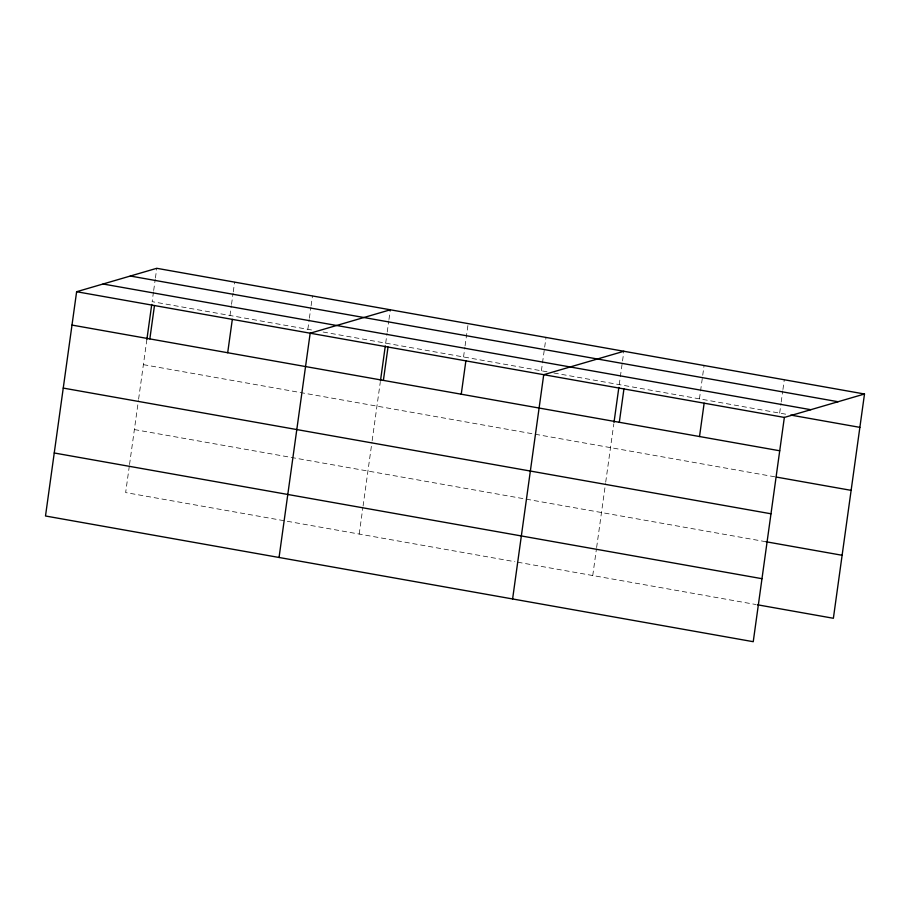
<?xml version="1.0" encoding="UTF-8"?>
<svg xmlns="http://www.w3.org/2000/svg" width="910" height="910" viewBox="0 0 910 910"><rect width="100%" height="100%" fill="white"/><g stroke="black" fill="none" stroke-linecap="round" stroke-linejoin="round"><path stroke-width="0.68" stroke-dasharray="4.55 3.41" d="M129.334 465.965L125.648 492.572L514.901 561.709M129.527 464.566L138.411 400.559M138.604 399.183L146.885 339.453M153.483 291.917L152.141 301.654L313.404 330.296M153.676 290.529L155.223 279.415M155.417 278.028L156.759 268.302M229.991 315.474L231.333 305.749M231.527 304.361L233.074 293.248M233.267 291.86L234.609 282.123M307.842 329.306L309.184 319.581M309.377 318.193L310.924 307.068M311.118 305.68L312.471 295.955M359.2 534.056L362.885 507.45M363.079 506.051L371.962 442.044M372.156 440.667L380.255 382.337M385.692 343.127L387.034 333.401M387.228 332.013L388.775 320.9M388.968 319.512L390.322 309.787M463.543 356.959L464.885 347.233M465.078 345.846L468.172 323.607M541.393 370.791L546.023 337.439M592.751 575.529L596.437 548.935M596.63 547.536L605.514 483.528M605.707 482.141L613.806 423.821M619.244 384.611L623.873 351.271M699.449 398.864L702.543 376.626M702.725 375.238L704.078 365.513M779.665 413.106L781.008 403.38M781.201 401.992L782.748 390.879M782.941 389.491L784.295 379.754M323.13 332.025L548.343 372.019M553.906 373.009L786.581 414.334M143.393 364.648L775.07 476.851M134.384 429.565L766.061 541.757M517.676 562.198L755.937 604.524"/><path stroke-width="1.36" d="M864.5 394.007L156.759 268.302L76.622 291.723L45.5 515.993L753.241 641.698L784.352 417.428L864.5 394.007L833.378 618.277L757.313 604.763M146.885 339.453L151.743 304.452M149.843 338.907L154.472 305.555M227.693 352.727L232.323 319.376M279.051 557.477L310.173 333.208L390.322 309.787M380.448 380.937L385.305 345.936M383.394 380.38L388.024 347.04M461.245 394.212L465.875 360.861M512.603 598.962L543.725 374.692L623.873 351.271M614 422.422L618.857 387.41M619.312 422.286L623.941 388.934M699.517 436.538L704.147 403.187M130.312 276.026L838.053 401.731M103.069 284L810.799 409.705M790.722 415.074L859.87 427.359M76.622 291.723L784.352 417.428M71.992 325.075L779.733 450.78M776.446 477.09L851.134 490.353M63.245 388.081L770.986 513.786M766.061 541.757L842.125 555.271M54.247 452.987L761.977 578.692"/></g></svg>
